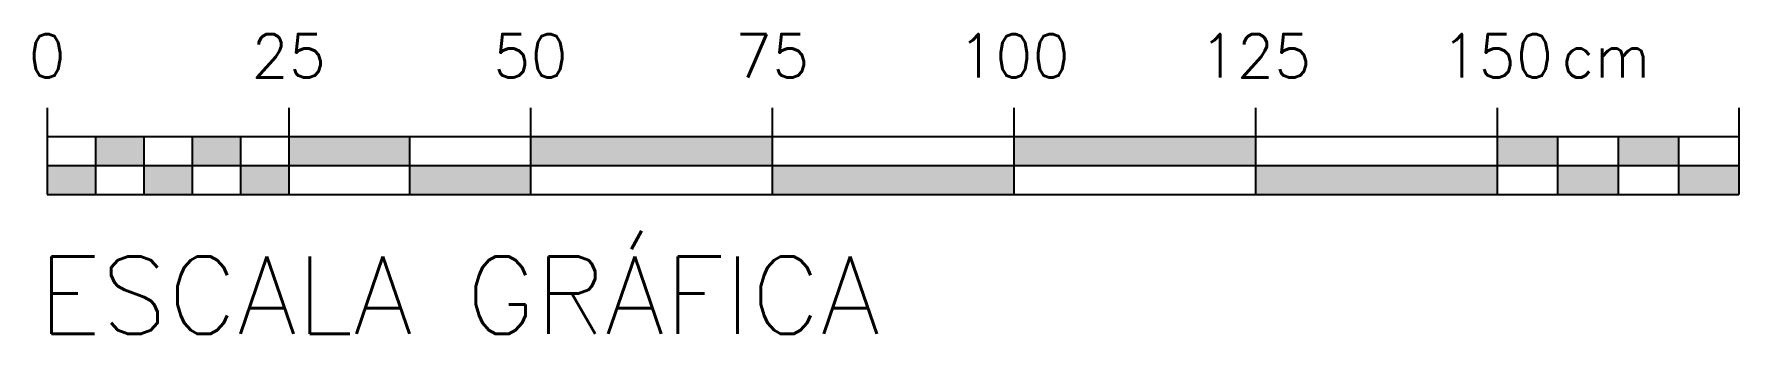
# Model space of a CAD drawing. Header units: millimetres. Extents: x 108.42 to 110.19, y 122.22 to 122.53.
import ezdxf
from ezdxf.enums import TextEntityAlignment as Align

# ---------------------------------------------------------------- set-up
doc = ezdxf.new("R2010")
doc.units = ezdxf.units.MM
doc.header["$LTSCALE"] = 0.02
doc.layers.add('1-Escalas_Gráficas', color=1, linetype='Continuous')
doc.styles.add('r60', font='romans.shx')
doc.styles.add('r80', font='romans.shx')

msp = doc.modelspace()

# ---------------------------------------------------------------- hatches: boundary and pattern name
at = {"layer": '1-Escalas_Gráficas'}
h = msp.add_hatch(color=256, dxfattribs=at)
h.paths.add_polyline_path([(108.4875, 122.3911), (108.4375, 122.3911), (108.4375, 122.3611), (108.4875, 122.3611)])
h.paths.add_polyline_path([(108.5375, 122.4211), (108.4875, 122.4211), (108.4875, 122.3911), (108.5375, 122.3911)])
h.paths.add_polyline_path([(108.5875, 122.3911), (108.5375, 122.3911), (108.5375, 122.3611), (108.5875, 122.3611)])
h.paths.add_polyline_path([(108.6375, 122.4211), (108.5875, 122.4211), (108.5875, 122.3911), (108.6375, 122.3911)])
h.paths.add_polyline_path([(108.6875, 122.3911), (108.6375, 122.3911), (108.6375, 122.3611), (108.6875, 122.3611)])
h.paths.add_polyline_path([(108.8125, 122.4211), (108.6875, 122.4211), (108.6875, 122.3911), (108.8125, 122.3911)])
h.paths.add_polyline_path([(108.9375, 122.3911), (108.8125, 122.3911), (108.8125, 122.3611), (108.9375, 122.3611)])
h.paths.add_polyline_path([(109.1875, 122.4211), (108.9375, 122.4211), (108.9375, 122.3911), (109.1875, 122.3911)])
h.paths.add_polyline_path([(109.4375, 122.3911), (109.1875, 122.3911), (109.1875, 122.3611), (109.4375, 122.3611)])
h.paths.add_polyline_path([(109.6875, 122.4211), (109.4375, 122.4211), (109.4375, 122.3911), (109.6875, 122.3911)])
h.paths.add_polyline_path([(109.9375, 122.3911), (109.6875, 122.3911), (109.6875, 122.3611), (109.9375, 122.3611)])
h.paths.add_polyline_path([(110, 122.4211), (109.9375, 122.4211), (109.9375, 122.3911), (110, 122.3911)])
h.paths.add_polyline_path([(110.0625, 122.3911), (110, 122.3911), (110, 122.3611), (110.0625, 122.3611)])
h.paths.add_polyline_path([(110.125, 122.4211), (110.0625, 122.4211), (110.0625, 122.3911), (110.125, 122.3911)])
h.paths.add_polyline_path([(110.1875, 122.3911), (110.125, 122.3911), (110.125, 122.3611), (110.1875, 122.3611)])

# ---------------------------------------------------------------- linework, layer by layer
for p, q in [((108.4375, 122.4511), (108.4375, 122.4211)), ((108.6875, 122.4511), (108.6875, 122.3611)), ((108.9375, 122.4511), (108.9375, 122.3611)), ((109.1875, 122.4511), (109.1875, 122.3611)), ((109.4375, 122.4511), (109.4375, 122.3611)), ((109.6875, 122.4511), (109.6875, 122.3611)), ((109.9375, 122.4511), (109.9375, 122.3611)), ((110.1875, 122.4511), (110.1875, 122.3611)), ((108.4375, 122.4211), (108.4375, 122.3611)), ((108.4375, 122.4211), (110.1875, 122.4211)), ((108.4875, 122.4211), (108.4875, 122.3611)), ((108.5375, 122.4211), (108.5375, 122.3611)), ((108.5875, 122.4211), (108.5875, 122.3611)), ((108.6375, 122.4211), (108.6375, 122.3611)), ((108.8125, 122.4211), (108.8125, 122.3611)), ((110, 122.4211), (110, 122.3611)), ((110.0625, 122.4211), (110.0625, 122.3611)), ((110.125, 122.4211), (110.125, 122.3611)), ((108.4375, 122.3911), (110.1875, 122.3911)), ((108.4375, 122.3611), (110.1875, 122.3611))]:
    msp.add_line(p, q, dxfattribs=at)

# ---------------------------------------------------------------- texts
at = {"layer": '1-Escalas_Gráficas', "color": 2, "style": 'r60'}
for s, p in [('0', (108.4375, 122.4822)), ('25', (108.6875, 122.4822)), ('50', (108.9375, 122.4822)), ('75', (109.1875, 122.4822)), ('100', (109.4375, 122.4822)), ('125', (109.6875, 122.4822)), ('150', (109.9375, 122.4822)), ('cm', (110.0499, 122.4822))]:
    msp.add_text(s, height=0.045, dxfattribs=at).set_placement(p, align=Align.CENTER)
at = {"layer": '1-Escalas_Gráficas', "color": 2, "style": 'r80'}
msp.add_text('ESCALA GRÁFICA', height=0.08, dxfattribs=at).set_placement((108.4283, 122.217))

doc.saveas('drawing.dxf')
